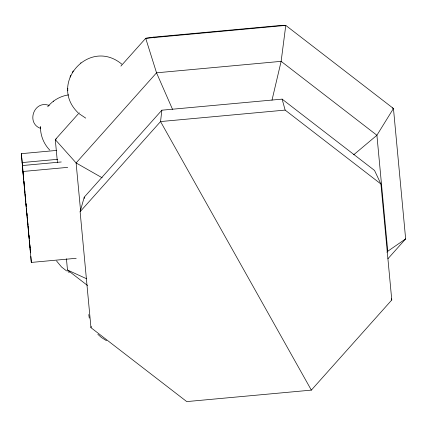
<?xml version="1.0" encoding="UTF-8"?>
<svg xmlns="http://www.w3.org/2000/svg" width="427" height="427" viewBox="0 0 427 427"><rect width="100%" height="100%" fill="white"/><g stroke="black" fill="none" stroke-linecap="round" stroke-linejoin="round"><path stroke-width="0.64" d="M78.066 112.749C47.915 83.591 89.366 37.096 121.818 64.173M161.86 110.193L160.547 121.562L80.116 211.691L90.967 327.68L186.743 401.593L311.342 390.123L391.772 299.994L380.921 184.005L374.543 170.458L282.108 99.128L161.86 110.193L84.231 197.178L80.116 211.691M90.967 327.68L91.229 326.404M271.983 100.222L281.137 61.344L285.78 25.406L278.201 25.673L153.608 37.144L145.708 38.302L120.889 66.116M70.044 77.079L70.252 76.588M70.631 75.696L70.834 75.221M72.211 72.569L73.257 70.893M47.691 106.793C52.852 100.345 60.522 95.99 68.71 94.885M79.225 112.803L55.291 139.624L57.458 162.788M386.878 252.24L387.764 251.247L405.65 238.896L393.454 108.495L285.78 25.406L145.708 38.302L156.538 72.814L172.54 109.376M387.919 258.762L405.65 238.896M353.668 154.798L376.913 135.258L393.454 108.495L392.269 107.956M80.65 62.988L80.922 62.796M53.327 101.295L53.599 101.103M56.375 138.871L55.291 139.624L76.107 162.943L102.17 177.792M380.921 184.005L285.145 110.097L160.547 121.562L311.342 390.123M23.698 179.836L21.35 153.667L56.327 150.443M22.081 162.58L57.72 159.303M67.696 167.368L22.818 171.499L22.327 165.553L61.264 161.972M22.327 165.553L31.32 262.429L76.198 258.298M48.358 105.191C33.68 100.484 26.116 123.398 40.624 128.404M49.244 105.49L48.203 105.138M66.436 258.767L67.487 270.019L86.371 278.66M85.731 118.124L79.182 113.747M67.93 271.721L69.259 272.426M106.553 340.725L101.498 337.554L97.831 334.304M66.644 270.953L61.595 267.051L56.54 260.95M153.608 37.144L154.697 37.875M67.487 270.019L87.546 285.498M49.687 150.01C44.061 144.209 40.688 136.272 40.512 128.191M391.303 298.783L391.772 299.994M282.108 99.128L285.145 110.097M89.286 318.094L88.768 314.56M387.764 251.247L376.913 135.258L281.137 61.344L156.538 72.814L76.107 162.943L80.575 210.666M84.231 197.178L84.354 198.502M21.35 153.667L22.407 164.95M22.53 166.274L22.839 169.594M23.026 171.585L23.277 174.237M23.464 176.234L23.709 178.886M23.896 180.877L24.142 183.53M24.27 184.859L24.579 188.179M24.702 189.508L24.953 192.161M25.198 194.813L25.385 196.804M25.572 198.795L25.823 201.453M26.004 203.444L26.255 206.097M26.442 208.088L26.687 210.746M26.874 212.737L27.125 215.389M27.312 217.38L27.558 220.038M27.744 222.029L27.995 224.682M28.182 226.673L28.369 228.664M28.55 230.655L28.801 233.313M28.988 235.304L29.233 237.956M29.42 239.947L29.671 242.605M23.821 181.165L25.807 202.403M25.935 203.732L26.244 207.052M26.367 208.381L26.677 211.696M26.8 213.025L29.223 238.912M29.346 240.236L30.525 252.848L30.221 249.053M29.858 244.596L30.12 247.777M30.835 256.483L31.32 262.429M67.813 88.389L67.818 88.971M67.834 89.883L67.84 90.465M40.496 127.283L40.49 126.696L40.517 128.778"/></g></svg>
